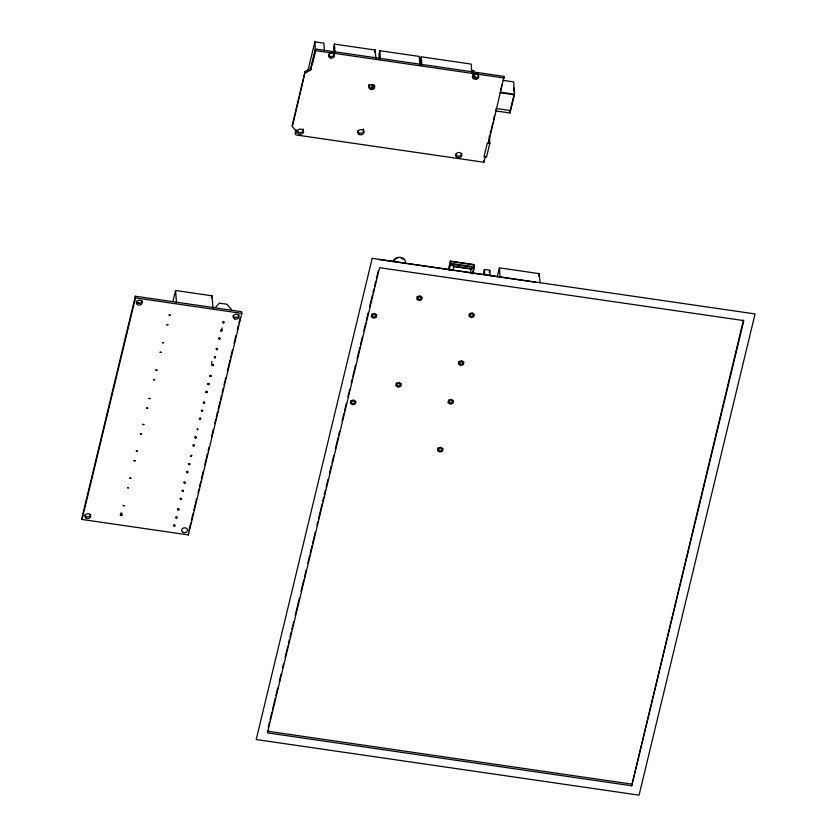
<?xml version="1.0" encoding="UTF-8"?>
<svg xmlns="http://www.w3.org/2000/svg" width="837" height="837" viewBox="0 0 837 837"><rect width="100%" height="100%" fill="white"/><g stroke="black" fill="none" stroke-linecap="round" stroke-linejoin="round"><path stroke-width="1.26" d="M120.831 515.299C124.242 513.866 118.99 518.323 120.664 513.05M183.083 491.319L182.728 490.723L182.466 491.371M187.593 472.623C187.603 470.99 185.877 473.533 187.886 472.424C188.953 470.331 184.705 471.691 187.059 472.727M197.93 429.737C198.453 429.988 196.392 426.797 197.396 429.841M206.906 392.48L206.551 391.873L206.289 392.522M212.106 365.162C215.758 362.651 211.144 369.923 211.834 361.479M222.056 327.842L221.638 331.086M135.343 296.225L81.942 517.758L82.068 519.474L188.409 534.927L241.82 313.383L241.684 311.678L135.343 296.225L135.479 297.899L82.068 519.474M172.945 301.393L175.571 290.502L212.033 295.796L212.954 308.058M211.447 298.223L212.033 295.796M188.89 530.679L190.721 523.083M191.338 520.551L193.169 512.966M193.776 510.434L196.528 499.04M198.045 492.711L198.965 488.913M199.572 486.381L200.796 481.317M201.403 478.785L203.234 471.189M204.762 464.859L207.503 453.476M208.12 450.944L209.03 447.146M211.468 437.019L213.299 429.423M214.827 423.093L215.747 419.295M216.354 416.763L217.578 411.699M218.185 409.167L220.016 401.572M220.623 399.04L221.543 395.242M222.15 392.72L223.374 387.657M223.981 385.125L225.812 377.529M227.34 371.199L230.081 359.805M230.698 357.273L232.529 349.678M234.046 343.348L235.877 335.752M237.405 329.433L238.325 325.635M238.932 323.103L240.156 318.039M489.572 136.515L488.505 143.075L504.062 76.408L315.308 48.985L310.673 68.215L305.149 71.553L292.28 124.933L292.406 126.554L296.026 131.095L295.367 133.826L296.057 134.956L483.88 162.242L485.178 156.864M292.406 126.554L305.149 71.553M307.859 70.978L314.89 41.85L323.877 43.158L324.442 50.576M295.367 133.826L295.9 129.473M305.264 73.175L310.789 69.837L315.434 50.607L314.89 41.85M312.389 63.56L315.246 51.685M375.834 58.674L375.185 50.021L334.413 44.099L333.607 47.468L334.256 56.121M374.641 52.271L375.185 50.021M419.902 65.077L419.253 56.424L379.831 50.701L378.983 54.227L379.349 59.165M373.993 87.676L373.794 85.123L372.266 84.893L372.151 88.743M471.859 72.735L471.21 64.083L421.252 56.822L420.446 60.191L420.812 65.14M268.227 727.353L269.451 722.268M270.069 719.736L271.91 712.109M272.517 709.567L275.279 698.121M275.886 695.578L277.727 687.951M279.255 681.6L281.096 673.973M282.624 667.623L283.544 663.804M285.082 657.453L287.834 646.018M288.451 643.475L289.372 639.656M289.979 637.114L291.203 632.029M291.82 629.487L293.661 621.86M295.189 615.509L299.479 597.712M301.006 591.361L303.768 579.926M304.375 577.384L306.216 569.756M307.754 563.395L309.585 555.768M310.203 553.226L312.044 545.609M312.651 543.067L315.413 531.621M316.941 525.27L317.861 521.451M318.468 518.909L322.151 503.665M322.758 501.122L323.678 497.304M324.296 494.761L325.52 489.676M326.137 487.134L327.968 479.517M329.506 473.156L331.337 465.529M331.954 462.987L333.796 455.359M335.323 449.009L338.085 437.573M338.692 435.031L339.613 431.212M342.061 421.042L343.902 413.426M344.509 410.883L346.351 403.256M347.889 396.895L349.72 389.268M351.258 382.917L352.178 379.109M352.785 376.566L355.547 365.12M357.075 358.77L359.837 347.334M360.444 344.792L362.285 337.165M363.813 330.803L365.654 323.176M366.271 320.634L368.102 313.017M369.64 306.656L372.392 295.22M373.009 292.678L373.93 288.859M374.537 286.317L375.761 281.242M376.378 278.7L378.219 271.073M472.382 71.815L472.706 70.465L474.234 70.685M448.329 269.535L450.358 261.123L474.087 264.565L474.328 267.767L472.874 273.783M449.145 270.341L450.599 264.325L450.358 261.123M453.005 270.173L453.884 266.564L450.599 264.325M490.168 134.046L492.847 122.934M493.443 120.465L494.625 115.537M500.924 89.413L502.064 84.683M503.487 78.772L504.062 76.408M489.844 143.273L486.517 157.063L484.027 156.707L487.354 142.907L489.844 143.273L489.289 135.876M470.436 272.705L471.315 269.095L474.328 267.767M496.111 109.365L496.236 110.986L510.015 112.985L514.546 94.215L513.615 81.89L503.299 80.394M472.759 268.374L473.627 264.764L450.85 261.458L451.07 264.283L454.062 266.323L471.095 268.792L473.847 267.589L473.627 264.764M472.392 273.605L473.847 267.589M483.42 273.479L484.393 269.472L489.781 270.257L490.189 275.655M489.226 272.527L489.781 270.257M497.251 276.744L499.386 267.861L539.29 273.657L539.98 282.749M538.683 276.2L539.29 273.657M631.705 785.786L743.831 320.602L379.569 267.683L267.432 732.867L631.705 785.786L743.402 320.184M392.992 261.814C394.415 255.777 404.878 255.714 405.568 262.19M394.049 261.165L396.299 258.246L398.872 257.43M223.751 322.789L223.217 322.297L223.374 322.936M219.849 338.964L219.043 338.933L220.288 338.504L219.367 337.646L218.562 338.253L219.032 339.037M215.287 357.734L214.921 357.137L214.659 357.786M210.872 376.231L210.453 375.708L210.181 376.357M206.969 392.396L206.373 392.532M196.025 437.803L195.303 437.416L195.774 438.002M188.764 464.608L189.56 464.158L188.9 464.65M180.394 499.344L181.19 498.894L180.53 499.386M176.733 517.852L176.314 517.339L176.042 517.988M174.734 525.96L174.378 525.354L174.117 526.002M216.94 349.72C219.597 348.579 214.973 347.365 216.302 349.489C218.363 350.284 216.448 348.025 216.626 349.636M208.842 384.455L208.486 383.859L208.225 384.507M204.364 403.026L204.008 402.43L203.747 403.068M202.397 411.176L202.041 410.569L201.78 411.218M194.027 445.912L193.671 445.305L193.41 445.954M191.401 456.521L191.129 455.862L190.867 456.5M185.05 483.179L184.695 482.572L184.422 483.221M178.626 509.785L178.271 509.189L178.009 509.838M215.873 306.917L219.378 303.151L227.026 304.26L231.179 309.146M223.605 322.936C225.875 321.042 220.633 321.439 223.165 322.967M206.823 392.543C209.093 390.649 203.851 391.046 206.383 392.574M200.378 419.253C200.849 417.653 198.651 419.776 200.598 419.128C202.219 416.983 197.386 418.207 200.053 419.316M195.879 437.95C198.149 436.067 192.908 436.454 195.439 437.992M176.576 517.998C178.658 515.299 173.05 517.779 176.795 517.873M173.981 525.96C177.674 525.186 171.585 523.826 174.316 526.086M478.565 75.131A3.128 2.605 -4.3 0 1 476.232 77.695L473.219 77.077A3.128 2.605 -4.3 0 1 472.424 75.926M221.847 330.95C219.378 331.797 221.219 328.125 222.234 330.291M215.402 357.671C211.604 357.336 217.63 355.401 214.973 357.797M210.934 376.242C207.032 375.154 213.77 374.861 210.056 376.305M208.089 384.455L208.968 384.392M191.296 456.563C193.724 454.188 187.99 455.788 191.401 456.479M189.643 464.535C191.631 463.51 186.609 462.725 189.11 464.734M182.55 491.382L183.209 491.256M181.273 499.27C183.272 498.078 178.082 497.712 180.844 499.407M178.752 509.723L178.093 509.848M178.438 509.9C180.98 508.09 175.561 508.237 178.103 509.89M473.083 77.412L473.711 77.297A2.448 2.04 -4.3 0 1 475.908 78.155M473.732 78.94L473.836 78.919A2.448 2.04 -4.3 0 1 475.604 79.389L476.358 79.316A3.128 2.605 -4.3 0 0 478.398 75.665A3.128 2.605 -4.3 0 0 473.784 74.713A3.128 2.605 -4.3 0 0 473.344 78.699L473.606 77.318M221.418 331.086L221.366 330.427L221.104 331.065M208.539 384.581C211.353 382.624 205.473 383.189 208.539 384.518M182.78 491.455C185.584 489.781 180.007 489.655 182.56 491.424M193.724 445.975C190.742 443.955 196.998 445.043 193.274 445.912M315.434 50.607L504.177 78.029M514.546 94.215L500.756 92.216L500.641 90.595M499.982 92.761L514.012 94.801L510.225 110.526L496.195 108.486M453.884 266.564L471.315 269.095M378.952 259.501L484.801 274.881L484.393 269.472M485.878 275.028L535.711 282.278M135.479 297.899L241.82 313.383M137.603 302.544L139.12 302.764M267.306 731.172L631.579 784.102M203.611 403.026C207.314 402.252 201.215 400.892 203.946 403.152M201.644 411.166C205.347 410.402 199.258 409.042 201.989 411.302M400.222 257.461L403.528 259.292M295.252 132.204L295.932 133.334M513.5 87.885L513.761 91.348M509.838 110.515L510.015 112.985M499.386 267.861L500.066 276.942M483.755 160.62L483.88 162.242M475.479 77.768L475.604 79.389M474.527 74.524L474.715 77.077M472.706 70.465L473.187 76.858M421.252 56.822L421.911 65.474M379.831 50.701L380.479 59.343M372.266 84.893L372.549 88.732M369.284 84.464L369.483 87.027M334.413 44.099L335.072 52.752M314.963 50.419L315.089 52.04M310.673 68.215L310.789 69.837M175.571 290.502L176.492 302.764M188.283 533.211L188.409 534.927M121.825 512.955L121.993 515.205M90.616 514.221A2.929 2.438 -4.3 0 1 84.914 515.289M142.081 300.713A2.929 2.438 -4.3 0 1 139.34 303.36A2.929 2.438 -4.3 0 1 136.232 301.153M238.733 314.231A2.929 2.438 -4.3 0 1 236.777 317.307A2.929 2.438 -4.3 0 1 233.125 315.758M472.434 76.69A2.448 2.04 -4.3 0 1 476.232 78.176M475.458 72.589A3.128 2.605 -4.3 0 1 477.655 73.311M478.157 73.844A3.128 2.605 -4.3 0 1 478.461 74.462M461.71 153.276A3.128 2.605 -4.3 0 1 459.199 156.048A3.128 2.605 -4.3 0 1 455.631 154.406M363.844 130.97A3.128 2.605 -4.3 0 1 360.632 133.188A3.128 2.605 -4.3 0 1 357.65 130.886M363.321 129.034A3.128 2.605 -4.3 0 1 363.697 129.63M374.568 85.228A2.929 2.438 -4.3 0 1 371.45 87.885A2.929 2.438 -4.3 0 1 368.772 85.029M334.193 53.233A2.929 2.438 -4.3 0 1 331.986 56.456A2.929 2.438 -4.3 0 1 328.502 54.29M331.996 51.664A2.929 2.438 -4.3 0 1 333.356 52.197M303.412 130.436A3.128 2.605 -4.3 0 1 300.169 132.623A3.128 2.605 -4.3 0 1 297.229 130.279M303.287 129.097A3.128 2.605 -4.3 0 1 303.454 129.756M123.154 505.548L124.305 505.715L123.154 505.548M127.454 487.741L128.595 487.908L127.496 487.615M129.766 478.115L130.917 478.283L129.766 478.115M133.983 460.653L135.123 460.821L133.983 460.653M136.295 451.028L137.446 451.195L136.295 451.028M140.396 434.026L141.547 434.194L140.396 434.026M142.719 424.401L143.87 424.568L142.719 424.401M146.663 408.048L147.804 408.215L146.663 408.048M148.976 398.422L150.126 398.59L148.976 398.422M153.506 379.653L154.657 379.82L153.506 379.653M155.828 370.027L156.969 370.195L155.828 370.027M160.118 352.231L161.269 352.387L160.118 352.231M162.43 342.605L163.581 342.772L162.43 342.605M166.762 324.641L167.913 324.808L166.762 324.641M169.084 315.015L170.235 315.183L169.084 315.015M183.826 482.384C185.239 485.188 186.18 480.135 183.826 482.384M372.203 258.33L256.206 739.531L639.07 795.15L755.058 313.938L372.203 258.33M350.965 400.808L350.389 403.214L352.586 404.784L355.359 403.936L355.934 401.53L353.737 399.971L350.965 400.808M371.837 314.231L371.251 316.637L373.448 318.196L376.231 317.359L376.807 314.953L374.61 313.383L371.837 314.231M396.382 383.22L395.807 385.627L398.004 387.196L400.777 386.349L401.362 383.942L399.165 382.383L396.382 383.22M417.255 296.633L416.68 299.039L418.877 300.609L421.649 299.761L422.225 297.355L420.028 295.796L417.255 296.633M448.59 400.212L448.015 402.618L450.201 404.177L452.984 403.34L453.56 400.933L451.363 399.364L448.59 400.212M469.463 313.624L468.877 316.03L471.074 317.589L473.857 316.752L474.433 314.346L472.235 312.787L469.463 313.624M438.096 448.098L437.51 450.505L439.707 452.064L442.491 451.227L443.066 448.82L440.869 447.251L438.096 448.098M458.969 361.511L458.383 363.917L460.58 365.487L463.353 364.639L463.939 362.233L461.742 360.674L458.969 361.511M472.821 266.564L451.959 263.529L452.011 264.346L472.874 267.38L472.821 266.564M182.937 532.28A2.929 2.438 -4.3 0 0 187.519 530.344A2.929 2.438 -4.3 0 0 183.334 528.053A2.929 2.438 -4.3 0 0 182.937 532.28M85.887 518.04A2.929 2.438 -4.3 0 0 90.689 516.575A2.929 2.438 -4.3 0 0 86.881 513.876A2.929 2.438 -4.3 0 0 85.887 518.04M137.352 304.522A2.929 2.438 -4.3 0 0 142.154 303.067A2.929 2.438 -4.3 0 0 138.356 300.357A2.929 2.438 -4.3 0 0 137.352 304.522M234.674 318.887A2.929 2.438 -4.3 0 0 238.984 316.564A2.929 2.438 -4.3 0 0 234.517 314.67A2.929 2.438 -4.3 0 0 234.674 318.887M397.544 385.784A1.559 1.297 -4.3 0 0 400.117 385.01A1.559 1.297 -4.3 0 0 398.088 383.566A1.559 1.297 -4.3 0 0 397.544 385.784M449.751 402.775A1.559 1.297 -4.3 0 0 452.315 401.99A1.559 1.297 -4.3 0 0 450.285 400.546A1.559 1.297 -4.3 0 0 449.751 402.775M439.258 450.662A1.559 1.297 -4.3 0 0 441.821 449.887A1.559 1.297 -4.3 0 0 439.791 448.444A1.559 1.297 -4.3 0 0 439.258 450.662M352.471 403.56A1.559 1.297 -4.3 0 0 354.721 402.262A1.559 1.297 -4.3 0 0 352.293 401.31A1.559 1.297 -4.3 0 0 352.471 403.56M418.762 299.384A1.559 1.297 -4.3 0 0 421.011 298.087A1.559 1.297 -4.3 0 0 418.584 297.135A1.559 1.297 -4.3 0 0 418.762 299.384M470.624 316.187A1.559 1.297 -4.3 0 0 473.187 315.413A1.559 1.297 -4.3 0 0 471.158 313.969A1.559 1.297 -4.3 0 0 470.624 316.187M460.13 364.074A1.559 1.297 -4.3 0 0 462.694 363.3A1.559 1.297 -4.3 0 0 460.664 361.856A1.559 1.297 -4.3 0 0 460.13 364.074M373.333 316.972A1.559 1.297 -4.3 0 0 375.593 315.675A1.559 1.297 -4.3 0 0 373.166 314.722A1.559 1.297 -4.3 0 0 373.333 316.972M330.238 57.91A2.929 2.438 -4.3 0 0 334.465 55.472A2.929 2.438 -4.3 0 0 329.924 53.704A2.929 2.438 -4.3 0 0 330.238 57.91M298.422 133.658A3.128 2.605 -4.3 0 0 303.528 132.058A3.128 2.605 -4.3 0 0 299.437 129.201A3.128 2.605 -4.3 0 0 298.422 133.658M456.657 157.136A3.128 2.605 -4.3 0 0 461.783 155.577A3.128 2.605 -4.3 0 0 457.724 152.69A3.128 2.605 -4.3 0 0 456.657 157.136M370.467 89.287A2.929 2.438 -4.3 0 0 374.694 86.849A2.929 2.438 -4.3 0 0 370.142 85.071A2.929 2.438 -4.3 0 0 370.467 89.287M358.874 134.255A3.128 2.605 -4.3 0 0 363.959 132.591A3.128 2.605 -4.3 0 0 359.816 129.787A3.128 2.605 -4.3 0 0 358.874 134.255"/></g></svg>
